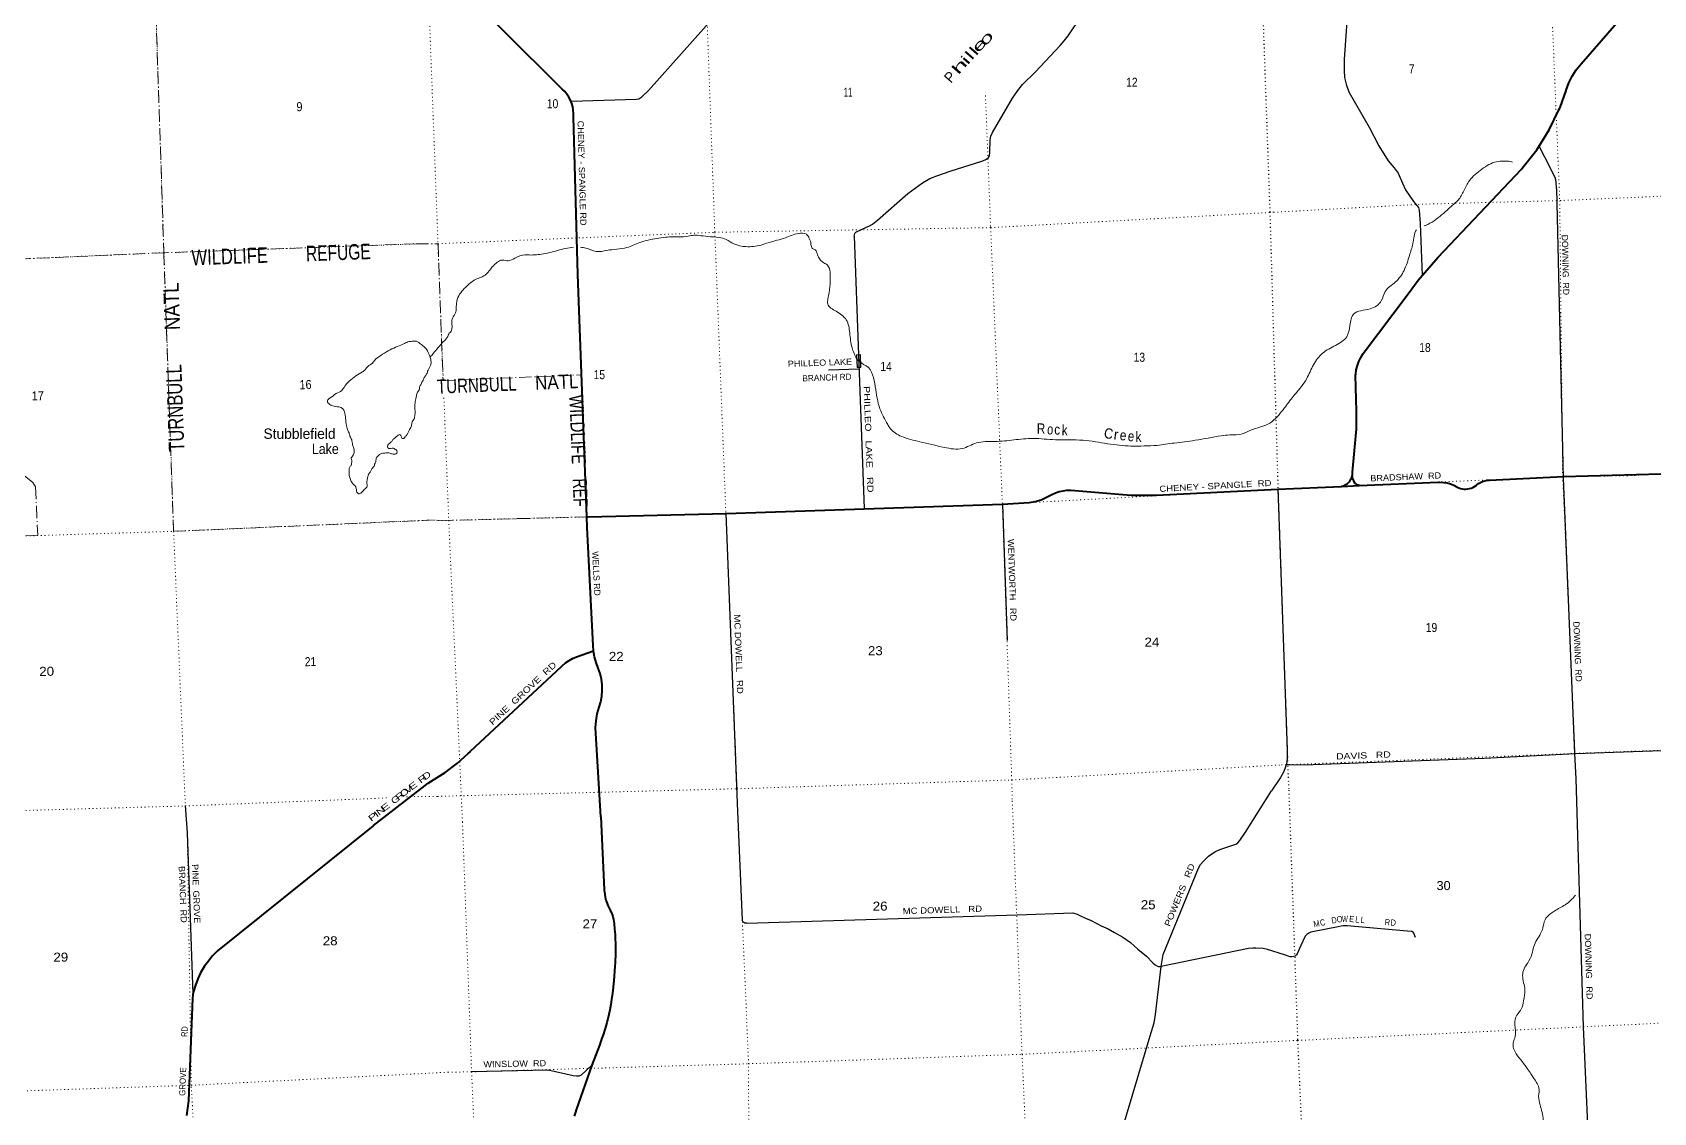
# Model space of a CAD drawing. Header units: feet. Extents: x 745759 to 1002271, y -170898 to 32007.
# Drawn here: x 863891 to 895301, y -34668 to -13748 of the extents above; entities that cross this region are included whole.
import ezdxf
from ezdxf.enums import TextEntityAlignment as Align

# ---------------------------------------------------------------- set-up
doc = ezdxf.new("R2010")
doc.units = ezdxf.units.FT
doc.header["$LTSCALE"] = 48
doc.linetypes.add('DOT_DASHED', pattern=[7.7, 5, -1.2, 0.3, -1.2])
doc.linetypes.add('DOTTED', pattern=[1.5, 0.3, -1.2])
for name, color, linetype, lineweight in [('26', 7, 'Continuous', 40), ('29', 7, 'Continuous', 25), ('31', 7, 'Continuous', 13), ('39', 7, 'Continuous', 13), ('44', 7, 'DOT_DASHED', 13), ('6', 7, 'DOTTED', 25), ('7', 7, 'DOTTED', 13)]:
    doc.layers.add(name, color=color, linetype=linetype, lineweight=lineweight)
for name, color, linetype in [('27', 7, 'Continuous'), ('30', 7, 'Continuous'), ('41', 7, 'Continuous')]:
    doc.layers.add(name, color=color, linetype=linetype)

msp = doc.modelspace()

# ---------------------------------------------------------------- linework, layer by layer
at = {"layer": '26'}
for p, q in [((889245.48, -22541.59), (889253.61, -22539.89)), ((889253.61, -22539.89), (889597.73, -22524.84)), ((889463.58, -22330.21), (889463.39, -22328.23))]:
    msp.add_line(p, q, dxfattribs=at)
for points in [[(874634.41, -23131.28), (874457.86, -18433.22), (874374.62, -15380.14), (874372.53, -15378.21), (874374.47, -15319.64), (874370.1, -15252.45), (874358.74, -15186.07), (874340.5, -15121.25), (874315.59, -15058.69), (874284.27, -14999.08), (874246.89, -14943.07), (874203.87, -14891.27), (874155.66, -14844.25), (871863.07, -12562.02), (871519.94, -12286.69), (871095.91, -12009.87)], [(889463.58, -22330.21), (889465.17, -22323.44), (889468.7, -22295.42), (889469.28, -22267.19), (889540.82, -21497.68), (889544.35, -21437.36), (889543.27, -21133.22), (889543.1, -21087.15), (889542.66, -21083.22), (889528.16, -20388.6), (889529.88, -20365.23), (889541.78, -20280.82), (889562.44, -20198.11), (889591.64, -20118.02), (889629.04, -20041.41), (889674.25, -19969.14), (890543.31, -18810.44), (890738.71, -18545.66), (891126.58, -18101.02), (892740.52, -16395.86), (892755.61, -16378.66), (893037.08, -16019.89), (893279.5, -15633.66), (893467.96, -15249.2), (893484.81, -15214.84), (893489.16, -15199.2), (893606.81, -14870.09), (893608.94, -14863.27), (893660.35, -14725.87), (893725.83, -14594.6), (893804.68, -14470.89), (893896.03, -14356.1), (895063.58, -13011.88)], [(889597.73, -22524.84), (891126.77, -22457.93), (891161.81, -22457.5), (891231, -22462.1), (891299.34, -22473.92), (891366.06, -22492.81), (891430.45, -22518.57), (891491.79, -22550.92), (891494.74, -22552.52), (891526.7, -22567.58), (891560.04, -22579.21), (891594.43, -22587.29), (891629.47, -22591.73), (891664.78, -22592.48), (891699.97, -22589.54), (891734.67, -22582.94), (891768.49, -22572.75), (891801.05, -22559.08), (891832.01, -22542.07), (891861.02, -22521.93), (891874.12, -22510.9), (891910.29, -22484.69), (891949.01, -22462.39), (891989.84, -22444.27), (892032.34, -22430.52), (892076.05, -22421.28), (892120.48, -22416.66), (893553.12, -22350.91), (895441.74, -22298.03)], [(874634.41, -23131.28), (874661.62, -23130.39), (877333.57, -23065.32), (882684.05, -22883.35), (883100.79, -22860.82), (883203.99, -22853.26), (883321.17, -22833.02), (883435.6, -22800.64), (883654.69, -22692.96), (883712.64, -22666.62), (883784.69, -22641.89), (883858.94, -22624.83), (883934.55, -22615.63), (884010.72, -22614.38), (884086.6, -22621.1), (884940.81, -22687.58), (885178.39, -22707.53), (885672.48, -22710.57), (888023.03, -22593.74), (889253.61, -22539.89)], [(889253.61, -22539.89), (889264.08, -22537.71), (889291.1, -22529.54), (889317.13, -22518.59), (889341.87, -22504.98), (889365.05, -22488.85), (889386.42, -22470.4), (889405.75, -22449.81), (889422.81, -22427.31), (889437.43, -22403.15), (889449.45, -22377.6), (889458.73, -22350.93), (889463.58, -22330.21)], [(889597.73, -22524.84), (889587.48, -22523.05), (889575.43, -22519.61), (889563.81, -22514.94), (889552.74, -22509.08), (889542.34, -22502.09), (889532.73, -22494.06), (889524.02, -22485.06), (889516.29, -22475.2), (889509.63, -22464.59), (889479.11, -22400.06), (889477.05, -22394.79), (889470.18, -22373.12), (889465.6, -22350.85), (889463.58, -22330.21)], [(889605.89, -22525.78), (889599.82, -22525.2), (889597.73, -22524.84)], [(874764.42, -25724.26), (874758.62, -25619.34), (874642.11, -23336.25), (874634.41, -23131.28)], [(871731.92, -28180.29), (871886.87, -28079.23), (872124.6, -27903.31), (872331.39, -27715.22), (872370.89, -27679.29), (872381.39, -27669.25), (874139.09, -26029.62), (874152.95, -26016.43), (874220.1, -25960.19), (874292.77, -25911.27), (874370.15, -25870.23), (874451.4, -25837.49), (874741.34, -25732.61), (874764.42, -25724.26)], [(874901.14, -28940.5), (874805.2, -27318.17), (874802.84, -27215.35), (874812.23, -27079.04), (874835.81, -26944.46), (874873.34, -26813.08), (874903.18, -26712.36), (874923.69, -26603.38), (874932.7, -26492.85), (874930.1, -26381.98), (874915.94, -26271.99), (874890.35, -26164.09), (874853.62, -26059.45), (874853.39, -26058.95), (874812.52, -25953.38), (874782.91, -25844.12), (874764.87, -25732.37), (874764.42, -25724.26)], [(870499.6, -29109.47), (871560.04, -28289.81), (871731.92, -28180.29)], [(870494.92, -29113.2), (867478.39, -31536.84), (867374.11, -31640.71), (867302.71, -31733.3), (867227.59, -31831.73), (867148.46, -31963.18), (867098.84, -32076.07), (867050.9, -32200.89), (867010.05, -32324.85), (866998.19, -32382.7), (866990.38, -32459.31), (866917.83, -34441.8), (866878.5, -34727.6)], [(874901.14, -28940.5), (874969.7, -30346.31), (874970.33, -30369.64), (874972.58, -30395.35), (874978.48, -30442.63), (874986.5, -30490.29), (874997.03, -30532.43), (875013.32, -30585.36), (875047.91, -30669.14), (875085.51, -30745.9), (875121.87, -30832.94), (875137.41, -30871.07), (875149.94, -30927.26), (875159.22, -31009.28), (875170.25, -31118.15), (875178.78, -31217.98), (875184.79, -31305.77), (875188.3, -31391.56), (875189.81, -31467.31), (875190.31, -31526.01), (875189.31, -31589.23), (875186.8, -31641.91), (875182.79, -31708.13), (875178.78, -31768.83), (875174.27, -31833.05), (875155.47, -32113.73), (875131.4, -32356.55), (875113.35, -32476.95), (875097.05, -32572.02), (875083.51, -32646.27), (875069.48, -32711.99), (875057.44, -32765.67), (875018.34, -32928.22), (874981.23, -33056.65), (874948.14, -33161), (874926.16, -33227.54), (874899.33, -33301.79), (874881.54, -33349.95), (874730.89, -33751.69)], [(874730.89, -33751.69), (874428.84, -34616.74), (874412.63, -34662.08), (874387.33, -34738.39)]]:
    msp.add_lwpolyline(points, dxfattribs=at)
at = {"layer": '29'}
for p, q in [((889468.33, -11875.72), (889309.01, -14274.48)), ((874330.16, -15077.3), (875592.95, -15042.59)), ((879906.17, -20267.68), (879317.97, -20289.27)), ((888023.03, -22593.74), (888202.85, -27636.16)), ((882684.35, -22883.33), (882774.51, -25521.97)), ((877327.81, -23065.52), (877555.14, -28837.86)), ((866853.33, -28722.56), (866890.8, -29249.27)), ((877555.14, -28837.86), (877644.98, -30943.08)), ((866890.8, -29249.27), (867001.68, -32365.69))]:
    msp.add_line(p, q, dxfattribs=at)
for points in [[(875592.95, -15042.59), (875641.65, -15032.3), (875701.27, -14994.63), (875826.77, -14869.06), (877533.56, -12954.2), (878010.46, -12420.55), (878057.52, -12364.06), (878123.41, -12251.04), (878299.11, -11974.8), (878364.99, -11877.49), (878455.98, -11773.89), (878631.68, -11642.05), (878700.7, -11585.56), (878825.22, -11442.45)], [(882877.42, -15023.68), (882981.81, -14869.05), (883072.8, -14759.18), (883323.8, -14508.05), (883806.97, -13999.51), (883879.12, -13908.47), (883957.57, -13811.17), (884089.34, -13622.81), (884170.92, -13534.93), (884321.52, -13403.08), (884478.39, -13258.68), (884538, -13195.89), (884785.86, -12844.32), (884974.11, -12580.63), (884999.2, -12527.26), (885033.72, -12448.78), (885068.24, -12323.23), (885087.06, -12090.93), (885093.33, -12015.58), (885118.44, -11965.37), (885199.15, -11855.61)], [(889309.01, -14274.48), (889304.38, -14486.46), (889313.21, -14619.02), (889348.54, -14773.67), (889401.54, -14910.65), (889790.18, -15582.28), (889975.66, -15944.61), (890161.15, -16236.24), (890275.98, -16373.23), (890355.47, -16474.85), (890439.38, -16669.28), (890496.79, -16792.99), (890646.95, -17022.76), (890744.11, -17137.65), (890761.77, -17190.67), (890779.44, -17446.95), (890814.77, -18454.4)], [(879812.75, -17691.06), (879822.37, -17644.04), (879833.35, -17626.77), (879844.34, -17615.79), (879969.84, -17559.28), (880120.44, -17490.22), (880169.06, -17461.97), (880264.76, -17383.49), (880854.61, -16868.68), (881136.98, -16661.5), (881212.27, -16614.41), (881278.16, -16579.88), (881413.08, -16523.38), (881670.36, -16435.48), (882304.13, -16234.58), (882376.28, -16203.18), (882417.08, -16171.79), (882432.75, -16140.4), (882442.18, -16065.06), (882448.45, -15826.49), (882460.99, -15757.43), (882492.38, -15688.37), (882877.42, -15023.68)], [(893421.97, -16769.89), (893416, -16638.34), (893398.33, -16576.48), (893310, -16390.89), (893084.77, -15949.03)], [(893421.97, -16769.89), (893550.32, -22381.29), (893770.02, -27712.61), (893796.51, -28201.58)], [(879812.75, -17691.06), (879896.08, -19989.52), (880004.04, -22967.04)], [(888202.85, -27636.16), (888202.53, -27790.99), (888195.91, -27874.95), (888181.26, -27935.8)], [(893790.11, -27711.8), (896021.62, -27638.1), (896958.96, -27570.09), (899086.43, -27512)], [(888181.26, -27935.8), (888156.16, -28007.51), (888129.66, -28078.21), (888072.25, -28179.83), (887897.23, -28434.16)], [(888181.26, -27935.8), (888703.78, -27927.97), (892020.23, -27801.22), (893790.11, -27711.8)], [(893796.51, -28201.58), (893940.11, -33008.37), (894052.04, -35630.85), (895666.18, -35584.2)], [(885759.29, -31841.39), (885801.96, -31607.88), (886485.69, -29932.72), (886525.35, -29862.91), (886575.54, -29803.36), (886678.53, -29704.69), (886803.45, -29619.18), (886897.68, -29573.13), (887204.48, -29467.89), (887225.84, -29458.56), (887246.66, -29444.31), (887285.57, -29399.92), (887397.33, -29239.86), (887897.23, -28434.16)], [(877729.84, -31001.92), (877696.92, -30997.26), (877675.01, -30986.3), (877657.48, -30966.57), (877644.98, -30943.08)], [(877729.84, -31001.92), (882971.23, -30836.28), (884051.16, -30797.15)], [(884051.16, -30797.15), (884133.04, -30825.71), (884186.68, -30853.54), (884295.8, -30905.07), (884406.65, -30950.47), (884596.66, -31052.81), (884736.3, -31111.03), (884858.22, -31178.12), (885015.6, -31271.86), (885163.39, -31376.12), (885308.26, -31504.73), (885475.62, -31640.39), (885598.38, -31770.01)], [(890686.2, -31275.78), (890655.49, -31190.74), (890646.19, -31177.05), (890637.42, -31171.57), (890622.08, -31162.8), (890607.27, -31160.05), (889437.03, -31059.19), (889361.53, -31054.62), (889312.21, -31053.91), (889286.65, -31054.62), (889250.77, -31059.2), (889191.59, -31067.96), (888691.93, -31168.82), (888663.45, -31176.5), (888621.81, -31192.94), (888584.56, -31217.06), (888569.22, -31230.22), (888551.68, -31252.14), (888464.02, -31431.93), (888393.89, -31594.19), (888382.4, -31614.48), (888369.25, -31628.73), (888358.29, -31637.5), (888333.09, -31648.46), (888295.28, -31653.39), (888270.63, -31653.94), (888258.02, -31651.19), (888152.83, -31611.73), (887824.12, -31510.87), (887736.46, -31493.33), (887596.2, -31484.55), (887539.23, -31486.75), (887455.95, -31493.33), (885759.29, -31841.39)], [(884811.83, -36504.01), (884856.31, -36146.64), (884908.91, -35418.69), (884930.82, -35295.91), (884979.04, -35085.41), (885548.82, -33182.2), (885625.52, -32930.05), (885654.01, -32769.99), (885759.29, -31841.39)], [(885598.38, -31770.01), (885644.03, -31809.86), (885686.76, -31830.69), (885709.9, -31838.1), (885759.29, -31841.39)], [(874730.89, -33751.69), (874520.44, -33940.82), (874476.62, -33960.55), (874432.79, -33964.94), (874367.04, -33958.36), (873881.62, -33848.69), (872400.1, -33879.02)]]:
    msp.add_lwpolyline(points, dxfattribs=at)
at = {"layer": '31'}
for p, q in [((879933.63, -19986.87), (879943.43, -20236.67)), ((879943.43, -20236.67), (879868.49, -20239.61))]:
    msp.add_line(p, q, dxfattribs=at)
msp.add_lwpolyline([(879868.49, -20239.61), (879858.69, -19989.81), (879933.63, -19986.87)], dxfattribs=at)
msp.add_lwpolyline([(879866.99, -19997.49), (879925.94, -19995.17), (879935.12, -20228.98), (879876.17, -20231.3)], close=True, dxfattribs=at)
at = {"layer": '39'}
for points in [[(890856.99, -17496.19), (890927.75, -17465.46), (891229.11, -17251.58), (891400.1, -17099.44), (891512.76, -16998.07), (891624.09, -16814.04), (891732.91, -16618), (891975.5, -16394.38), (892257.6, -16251.89), (892398.04, -16240.18), (892488.73, -16242.58), (892547.5, -16252.32), (892567.84, -16257.56)], [(885681.77, -21745.86), (886012.08, -21700.28), (886418.6, -21647.6), (886926.39, -21560.58), (887088.78, -21543.96), (887339.43, -21519.74), (887511.59, -21446.23), (887825.22, -21336.77), (888098.91, -21085.67), (888278.62, -20850.47), (888361.13, -20750.31), (888580.6, -20452.98), (888712.62, -20183.38), (888888.8, -19960.42), (889140.35, -19809.07), (889355.07, -19643.06), (889416.53, -19420.69), (889490.22, -19201.85), (889808.2, -19100.28), (890025.42, -18946.28), (890100.73, -18767.73), (890302.49, -18580.06), (890466.54, -18355.57), (890571.61, -18066.88), (890636.93, -17840.31), (890665.31, -17695.93), (890706.57, -17571.2), (890709.21, -17567.87)], [(874510.23, -17909.45), (874612.42, -17924.65), (874810.39, -17991.32), (875020.84, -17968.73), (875407.18, -17914.84), (875658.92, -17817.96), (875989.77, -17736.04), (876320.73, -17706.58), (876570.03, -17698.56), (876679.91, -17677.99), (876796.73, -17679.34), (876974.73, -17700.42), (877194.93, -17719.8), (877335.48, -17760.54), (877481.68, -17841.41), (877713.4, -17896.63), (878008.11, -17866.61), (878149.17, -17820.58), (878479.45, -17724.57), (878729.67, -17639.85), (878887.41, -17657.71), (878942.93, -17736.17), (878965.14, -17787.73), (878978.69, -17873.93), (878990.29, -17911.8), (879007.27, -17933.31), (879056.64, -17959.56), (879100.67, -18052.61), (879146.37, -18137.52), (879223.75, -18209.05), (879296.13, -18256.57), (879345.89, -18391.75), (879347.11, -18571.26), (879329.54, -18783.8), (879304.44, -18909.89), (879302.32, -19006.81), (879461.01, -19147.7), (879659.03, -19315.24), (879727.66, -19568.69), (879771.47, -19855.42), (879859.88, -20068.98)], [(871596.88, -20034.24), (871626.54, -20001.79), (871657.23, -19964.24), (871753.32, -19851.43), (871857.29, -19734.27), (871939.8, -19634.11), (871983.09, -19559.73), (871992.89, -19553.29), (872013.37, -19512.11), (872020.49, -19439.2), (872017.8, -19372.73), (872032.14, -19279.35), (872090.53, -19180.16), (872102.94, -19088.88), (872111.63, -18955.38), (872168.48, -18817.92), (872258.7, -18709.38), (872381, -18597.53), (872473.01, -18533.31), (872578.06, -18492.76), (872684.15, -18427.97), (872801.37, -18290.1), (872896.34, -18199.52), (872995.28, -18157.21), (873108.56, -18170.8), (873239.34, -18119.14), (873434.01, -18054.81), (873484.42, -18056.82), (873755.58, -18041.86), (874066.74, -17970.83), (874222.12, -17930.28), (874372.61, -17908.67)], [(869975.29, -20551.18), (870025.09, -20504.23), (870158.83, -20401.82), (870284.78, -20321.66), (870340.67, -20278.65), (870390.27, -20215.6), (870410.25, -20201.25), (870496.03, -20131.67), (870535.73, -20080.83), (870545.7, -20072.65), (870675.53, -19980.35), (870823.57, -19893.86), (870961.81, -19831.64), (871100.08, -19771.44), (871188.28, -19736.05), (871228.51, -19731.49), (871300.96, -19726.51), (871351.46, -19737.91), (871403.94, -19778.99)], [(871401.11, -19776.87), (871495.5, -19847.69), (871577.58, -19985.6), (871612.69, -20107.25), (871607.91, -20188.14), (871555.71, -20291.12), (871528.42, -20362.83), (871492.35, -20416.73), (871473.64, -20451.78), (871464.65, -20478.37), (871436.21, -20521.88), (871430.19, -20533.25)], [(879859.88, -20068.98), (879995.94, -20179.26), (880047.41, -20207.45), (880220.47, -20603.97), (880312.51, -21038.05), (880461.56, -21338.7), (880515.31, -21423.29), (880730.68, -21571.98), (881083.1, -21674.8), (881558.6, -21784.77), (881907.76, -21807.03), (882183.21, -21699.1), (882538.37, -21670.68), (882905.5, -21639.76), (883282.85, -21612.46), (883710.64, -21637.6), (884246.46, -21646.29), (884724.27, -21713.8), (885174.98, -21758.2), (885681.77, -21745.86)], [(871432.97, -20528), (871405.77, -20586.54), (871390, -20619.05), (871388.44, -20653.19), (871350.94, -20718.09), (871320.16, -20841.28), (871308.74, -20897.78), (871301.99, -21008.57), (871301.76, -21159.51), (871284.46, -21230.19), (871243.15, -21313.25), (871229.86, -21381.86), (871188.46, -21458.89), (871131.25, -21560.28), (871111.35, -21580.67), (871105.43, -21590.82), (871063.42, -21615.52), (871040.96, -21589.65), (871030.58, -21563.63), (871022.31, -21545.62), (871002.07, -21537.84), (870976.04, -21550.27), (870920.2, -21597.3), (870876.3, -21632.09), (870842.61, -21678.83), (870806.72, -21709.5), (870778.88, -21740.06), (870769.23, -21776.41), (870789.68, -21802.31), (870801.81, -21806.17), (870809.89, -21808.08), (870858.11, -21797.37), (870914.74, -21816.74), (870945.2, -21838.48), (870953.45, -21854.47), (870949.9, -21894.78), (870941.98, -21906.96), (870921.92, -21913.26), (870877.63, -21915.86), (870812.95, -21896.6), (870774.61, -21891.06), (870702.16, -21896.04), (870653.93, -21904.74), (870607.92, -21931.52), (870566.13, -21974.33), (870560.18, -21982.46), (870548.46, -22012.81), (870543.05, -22067.22), (870521.42, -22111.78), (870509.74, -22146.16), (870477.97, -22184.82), (870450.4, -22237.51), (870412.72, -22288.33), (870389.27, -22349.02), (870372.74, -22484.09), (870377.41, -22538.37), (870317.75, -22603.56), (870268.08, -22660.58), (870236.06, -22679.12), (870207.92, -22683.52), (870201.8, -22677.55), (870177.3, -22649.71), (870166.43, -22581.42), (870090.66, -22475.75), (870031, -22332.05), (870028.18, -22301.48), (870027.25, -22223.01), (870038.7, -22168.51), (870070.34, -22119.79), (870076.08, -22093.55), (870079.47, -22039.16), (870066.91, -21999.07), (870094.55, -21952.42), (870121.96, -21885.63), (870119.09, -21813.22), (870116.96, -21803.19), (870094, -21735.06), (870076.73, -21636.66), (870043.67, -21566.66), (870024.81, -21504.52), (870004.13, -21458.5), (869978.87, -21366.26), (869957.04, -21223.65), (869937.37, -21093.09), (869910.59, -21043.13), (869855.79, -21007.63), (869734.73, -20989.11), (869688.22, -20973.62), (869623.23, -20928.2), (869608.87, -20906.25), (869610.5, -20874.03), (869650.29, -20831.23), (869660.28, -20825.07), (869776.14, -20743.02), (869884.19, -20683.21), (869913.97, -20646.6), (869975.29, -20551.18)], [(890090.11, -38466.77), (890209.5, -38423.46), (890353.32, -38396.73), (890589.85, -38327.42), (890829.69, -38286.22), (891010.68, -38235.59), (891222.64, -38157.31), (891380.19, -37990.7), (891511.78, -37784.91), (891633.06, -37617.94), (891819.35, -37330.95), (891920.44, -37162.87), (892030.36, -36923.76), (892075.49, -36677.52), (892120.98, -36394.93), (892271.1, -36153.98), (892384.08, -36025.73), (892555.71, -35858.48), (892763.69, -35649.21), (892845.5, -35500.17), (892955.44, -35305.46), (893039.44, -35160.36), (893056.34, -35133.36), (893056.25, -35131.34), (893119.34, -35013.44), (893164.49, -34811.59), (893102.79, -34519.75), (893074.95, -34351.5), (893079.46, -34185.81), (893030.44, -34083.1), (892924.11, -33916.41), (892855.09, -33816.63), (892758.55, -33687.84), (892638.42, -33527.82), (892580.6, -33320.58), (892610.53, -33226.38), (892624, -33080.46), (892617.97, -32860.76), (892703.9, -32713.56), (892735.95, -32665.68), (892782.86, -32502.1), (892807.45, -32291.09), (892764.58, -32014.55), (892790.84, -31884.19), (892861.98, -31765.92), (892943.05, -31600.77), (892980.55, -31451.74), (893112.03, -31199.54), (893155.58, -31094.63), (893198.55, -30933.24), (893280.75, -30836.66), (893307.97, -30815.24), (893511.68, -30688.91), (893613.63, -30627.75), (893725.98, -30529.8), (893787.25, -30459.35)]]:
    msp.add_spline(points, degree=3, dxfattribs=at)
at = {"layer": '44'}
msp.add_line((871846.68, -20490.03), (874533.26, -20380.3), dxfattribs=at)
for points in [[(869991.34, -11217.13), (866242.55, -11337.27), (866260.59, -12651.21), (866437.53, -18015.39), (866625.89, -23410.45), (871534.85, -23196.93)], [(871327.76, -17842.79), (866442.55, -18015.19), (863782.15, -18130.72)], [(871327.76, -17842.79), (871749.06, -17839.8), (871846.68, -20490.03)], [(874533.26, -20380.3), (874634.41, -23131.28), (871957.15, -23198.23), (871534.85, -23196.93)], [(863732.86, -22329.05), (863899.03, -22466.8), (863948.51, -22549.02), (863994.65, -23486.87), (861246.78, -23576.82)]]:
    msp.add_lwpolyline(points, dxfattribs=at)
at = {"layer": '6'}
for points in [[(886672.12, 14089.76), (886847.68, 9496.8), (887127.26, 4177.97), (887281.36, -1174.15), (887531.09, -6601.11), (887679.24, -11955.49), (887866.34, -17227.6), (888023.03, -22593.74), (888211.62, -27952.55), (888232.42, -28421)], [(888232.42, -28421), (888404.56, -33270.74), (888640.61, -38605.96), (888901.61, -43958.2), (889124.69, -49318.23), (889315.88, -54641.37), (889494.44, -59952.97), (889703.64, -65317.67), (889868.43, -70680.36)]]:
    msp.add_lwpolyline(points, dxfattribs=at)
at = {"layer": '7'}
for p, q in [((866259.13, -12649.3), (866439.85, -18021.26)), ((866442.55, -18015.19), (871327.76, -17842.79)), ((861744.4, -18216), (866437.53, -18015.39)), ((866439.69, -18016.62), (866626.3, -23410.42)), ((866625.89, -23410.45), (871534.85, -23196.93)), ((861249.3, -23579.02), (866624.19, -23410.5)), ((866626.33, -23411.11), (866853.6, -28725.04)), ((866852.19, -28729.45), (870805.17, -28572.65)), ((871141.88, -28550.54), (871741.49, -28544.4)), ((861459.26, -28881.38), (866852.02, -28729.43)), ((866853.33, -28722.56), (866890.57, -29246.06))]:
    msp.add_line(p, q, dxfattribs=at)
for points in [[(892208.22, 17622.83), (892304.14, 14936.49), (892559.93, 9608.64), (892802.76, 4302.45), (892914.9, -1057.41), (893158.03, -6381.01), (893265.12, -11705.5), (893483.36, -17008.36), (893540.73, -22350.53), (893777.72, -27711.42), (893796.51, -28201.58)], [(876077.55, 16991.11), (876187.43, 14849.58), (876224.21, 9561.33), (876373.64, 4075.86), (876664.59, -1431.87), (876636.74, -3019.69), (876878.01, -6949.33), (876918.1, -12269.73), (877112.32, -17618.22), (877325.71, -23042.6), (877544.28, -28396.16), (877555.14, -28837.86)], [(870778.6, 16786.14), (870804.54, 14600.57), (871089.44, 9398.97), (871188.33, 4018.4), (871236.34, -1697.1), (871520.35, -7175.13), (871545.47, -12473.94), (871749.06, -17839.8)], [(882356.79, -14971.57), (882457.35, -17528.1), (882684.05, -22883.35), (882865.96, -28226.28), (882876.39, -28633.39)], [(871327.76, -17842.79), (871749.06, -17839.8), (874479.59, -17726.24), (877112.32, -17618.22), (882457.35, -17528.1), (887940.64, -17230.39), (890817.32, -17074.49), (893421.45, -17005.95), (898775.18, -16782.33), (902426.7, -16629.26)], [(871749.06, -17839.8), (871747.35, -17862.47), (871851.34, -20507.29)], [(871863.94, -20827.71), (871957.15, -23198.23), (872223.78, -29043.91)], [(871534.85, -23196.93), (871957.15, -23198.23), (877378.1, -23063.86), (882684.05, -22883.35), (888023.03, -22593.74), (893553.12, -22350.91), (894786.08, -22333.9), (898829.52, -22134.7)], [(871741.49, -28544.4), (877544.28, -28396.16), (882865.96, -28226.28), (888092.7, -27935.02), (893790.11, -27711.8), (899086.53, -27514.69), (902859.58, -27352.61)], [(895275.32, -70423.86), (895211.34, -65107.03), (895149.12, -59652.89), (894950.27, -54338.18), (894728.29, -49002.31), (894436.42, -43679.73), (894176.71, -38355.68), (893940.11, -33008.37), (893796.51, -28201.58)], [(879116.37, -71089.63), (878898.96, -65765.67), (878731.54, -60433.38), (878548.73, -55029.14), (878375.64, -49705.17), (878155.67, -44369.22), (877774.32, -39123.18), (877767.28, -33723.22), (877555.14, -28837.86)], [(882876.39, -28633.39), (883064.74, -33540.32), (883305.07, -38837), (883562.68, -44159.13), (883769.4, -49513.85), (883908.78, -54849.44), (884077.13, -60201.87), (884333.46, -65540.21), (884467.55, -70892.18)], [(872223.78, -29043.91), (872400.1, -33879.02), (872626.83, -39230.81), (872802.48, -44566.76), (873006.94, -49959.93), (873197.55, -55226.59), (873384.93, -60642.73), (873537.83, -65965.6), (873748.39, -71316.11)], [(868356.93, -71483.17), (868165.09, -66179.37), (868020.43, -60844.49), (867829.99, -55471.01), (867630.02, -50166.43), (867441.66, -44794.88), (867249.58, -39431.55), (866969.48, -34140.07), (866890.8, -29249.27)], [(871946.78, -33886.72), (872400.1, -33879.02), (877767.28, -33723.22), (883064.74, -33540.32), (888404.56, -33270.74), (893940.11, -33008.37), (899284.59, -32752.7), (903070.14, -32624.87)], [(866895.52, -34142.55), (866969.48, -34140.07), (871946.78, -33886.72)], [(855720.88, -34504.61), (856269.39, -34482.71), (861701.25, -34316.37), (866681.02, -34149.72)]]:
    msp.add_lwpolyline(points, dxfattribs=at)

# ---------------------------------------------------------------- texts
at = {"layer": '27'}
for s, rotation, width, p in [('CHENEY - SPANGLE RD', 271.562, 1.1, (874451.28, -15459.21)), ('BRADSHAW  RD', 2.514, 1.1, (889816.19, -22444.93)), ('CHENEY - SPANGLE  RD', 3.105, 1.15, (885729.25, -22648.83)), ('WELLS RD', 272.921, 1.05, (874735.92, -23801.09)), ('PINE  GROVE  RD', 43.01, 1.25, (872808.9, -27174.73)), ('RD', 87.904, 0.85, (866892.85, -33203.92)), ('GROVE', 87.904, 0.95, (866851.3, -34345.72))]:
    msp.add_text(s, height=120, rotation=rotation, dxfattribs=dict(at, width=width)).set_placement(p)
for s, rotation, width, p in [('E', 37.081, 1.55, (871299.55, -28386.2)), ('R', 35.713, 1.4, (871478.07, -28251.43)), ('D', 35.856, 1.4, (871564.02, -28187.89)), ('G', 38.287, 1.35, (870959.43, -28651.17)), ('R', 38.287, 1.45, (871047.6, -28580.84)), ('O', 38.287, 1.4, (871133.76, -28514.51)), ('V', 37.081, 1.6, (871209.83, -28454.55)), ('P', 38.287, 1.6, (870520.56, -28986.81)), ('I', 38.287, 1.6, (870590.31, -28934.83)), ('N', 38.287, 1.45, (870672.85, -28870.22)), ('E', 38.287, 1.6, (870765.04, -28797.88))]:
    msp.add_text(s, height=120, rotation=rotation, dxfattribs=dict(at, width=width)).set_placement(p, align=Align.CENTER)
at = {"layer": '30'}
for s, rotation, width, p in [('DOWNING  RD', 271.31, 1.05, (893522.48, -17665.85)), ('PHILLEO LAKE', 2.102, 1.1, (878528.39, -20227.56)), ('PHILLEO   LAKE   RD', 272.077, 1.3, (879995.16, -20598.46)), ('WENTWORTH   RD', 271.943, 1.1, (882787.13, -23562.34)), ('MC DOWELL   RD', 272.255, 1.15, (877484.96, -25022.84)), ('DOWNING  RD', 272.36, 1.05, (893744.79, -25157.48)), ('DAVIS   RD', 2.189, 1.25, (889152.72, -27830.75)), ('POWERS   RD', 67.797, 1.2, (885928.95, -31074.58)), ('MC DOWELL   RD', 1.81, 1.15, (880755.29, -30826.27)), ('DOWNING   RD', 271.711, 1.1, (893966.29, -31205.64)), ('WINSLOW  RD', 1.173, 1.1, (872629.95, -33794.3))]:
    msp.add_text(s, height=120, rotation=rotation, dxfattribs=dict(at, width=width)).set_placement(p)
msp.add_text('BRANCH RD', height=120, rotation=2.102, dxfattribs=at).set_placement((878810.61, -20508))
for s, rotation, width, p in [('BRANCH  RD', 272.223, 1.1, (866746.06, -30444.56)), ('PINE  GROVE', 272.223, 1.1, (867004.92, -30432.24)), ('M', 11.412, 0.85, (888781.74, -31069.09)), ('C', 11.412, 0.85, (888900.74, -31045.05)), ('D', 11.412, 0.85, (889123.04, -31000.18)), ('O', 8.42, 0.75, (889225.97, -30981.73)), ('W', 1.036, 0.6, (889321.52, -30978)), ('E', 356.074, 0.75, (889447.92, -30979.23)), ('L', 355.074, 0.85, (889556.33, -30988.58)), ('L', 355.074, 0.85, (889662.2, -30997.82)), ('R', 355.074, 0.75, (890139.43, -31039.44)), ('D', 355.074, 0.75, (890252.4, -31049.17))]:
    msp.add_text(s, height=120, rotation=rotation, dxfattribs=dict(at, width=width)).set_placement(p, align=Align.CENTER)
at = {"layer": '41'}
for s, rotation, width, p in [('o', 48.965, 1.85, (882441.51, -13927.17)), ('l', 48.965, 1.65, (882123.5, -14256.54)), ('l', 48.965, 1.65, (882208.24, -14173.62)), ('e', 48.965, 1.85, (882309.78, -14053.98)), ('h', 48.965, 1.95, (881926.16, -14471.77)), ('i', 48.965, 1.75, (882045.21, -14346.3)), ('R', 359.705, 0.85, (883433.39, -21519.73)), ('k', 359.663, 0.85, (883890.03, -21548.64)), ('o', 355.753, 0.8, (883604.97, -21533.35)), ('c', 359.667, 0.85, (883745.85, -21538.07)), ('C', 351.605, 0.9, (884728.5, -21614.77)), ('e', 355.149, 0.85, (885017.03, -21648.18)), ('e', 355.509, 0.8, (885170.09, -21665.72)), ('k', 0.737, 0.85, (885322.44, -21678.68))]:
    msp.add_text(s, height=200, rotation=rotation, dxfattribs=dict(at, width=width)).set_placement(p, align=Align.CENTER)
for s, rotation, p in [('P', 48.965, (881743.98, -14675.2)), ('r', 353.599, (884877.25, -21634.62))]:
    msp.add_text(s, height=200, rotation=rotation, dxfattribs=at).set_placement(p, align=Align.CENTER)
msp.add_text('Stubblefield', height=200, dxfattribs=at).set_placement((868367.25, -21619.04))
at = {"layer": '41', "width": 0.9}
msp.add_text('Lake', height=200, dxfattribs=at).set_placement((869304.25, -21912.85))
at = {"layer": '44'}
for s, height, rotation, width, p in [('REFUGE', 300, 2.021, 0.75, (869195.76, -18181.06)), ('WILDLIFE', 300, 2.021, 0.8, (866978.27, -18259.17)), ('NATL', 300, 91.981, 0.9, (866753.85, -19509.06)), ('TURNBULL', 300, 91.981, 0.8, (866835.33, -21864.07)), ('TURNBULL', 272.7, 2.339, 0.8, (871735.96, -20745.17)), ('NATL', 272.7, 2.339, 0.9, (873636.07, -20670.15)), ('WILDLIFE', 272.7, 272.152, 0.8, (874293.48, -20770.83)), ('REF', 272.7, 272.152, 0.75, (874358.47, -22391.22))]:
    msp.add_text(s, height=height, rotation=rotation, dxfattribs=dict(at, width=width)).set_placement(p)
at = {"layer": '7'}
for s, width, p in [('7', 0.85, (890560.99, -14539.08)), ('12', 0.85, (885081.91, -14800.52)), ('10', 0.85, (873858.11, -15215.1)), ('11', 0.65, (879607.2, -14994.18)), ('18', 0.85, (890761.28, -19937.65)), ('13', 0.85, (885227.5, -20126.23)), ('15', 0.85, (874764.01, -20463.27)), ('14', 0.85, (880319.7, -20304.57)), ('19', 0.85, (890887.58, -25360.45)), ('22', 1.1, (875058.97, -25920.41)), ('23', 1.1, (880079.52, -25809.68)), ('24', 1.1, (885437.98, -25643.91)), ('30', 1.05, (891095.92, -30358.62)), ('26', 1.1, (880172.16, -30757.52)), ('25', 1.1, (885365.99, -30730.08)), ('27', 1.1, (874549.07, -31100.98)), ('28', 1.1, (869517.09, -31428.78)), ('29', 1.1, (864297.34, -31745.39))]:
    msp.add_text(s, height=175, dxfattribs=dict(at, width=width)).set_placement(p)
for s, rotation, width, p in [('9', 1.031, 0.9, (869006.81, -15274.7)), ('17', 1.035, 0.9, (863878.33, -20875.58)), ('16', 1.035, 0.9, (869066.43, -20658.71)), ('20', 1.035, 1.1, (864024.39, -26212.18)), ('21', 1.034, 0.85, (869169.32, -26023.35))]:
    msp.add_text(s, height=176, rotation=rotation, dxfattribs=dict(at, width=width)).set_placement(p)

doc.saveas('drawing.dxf')
